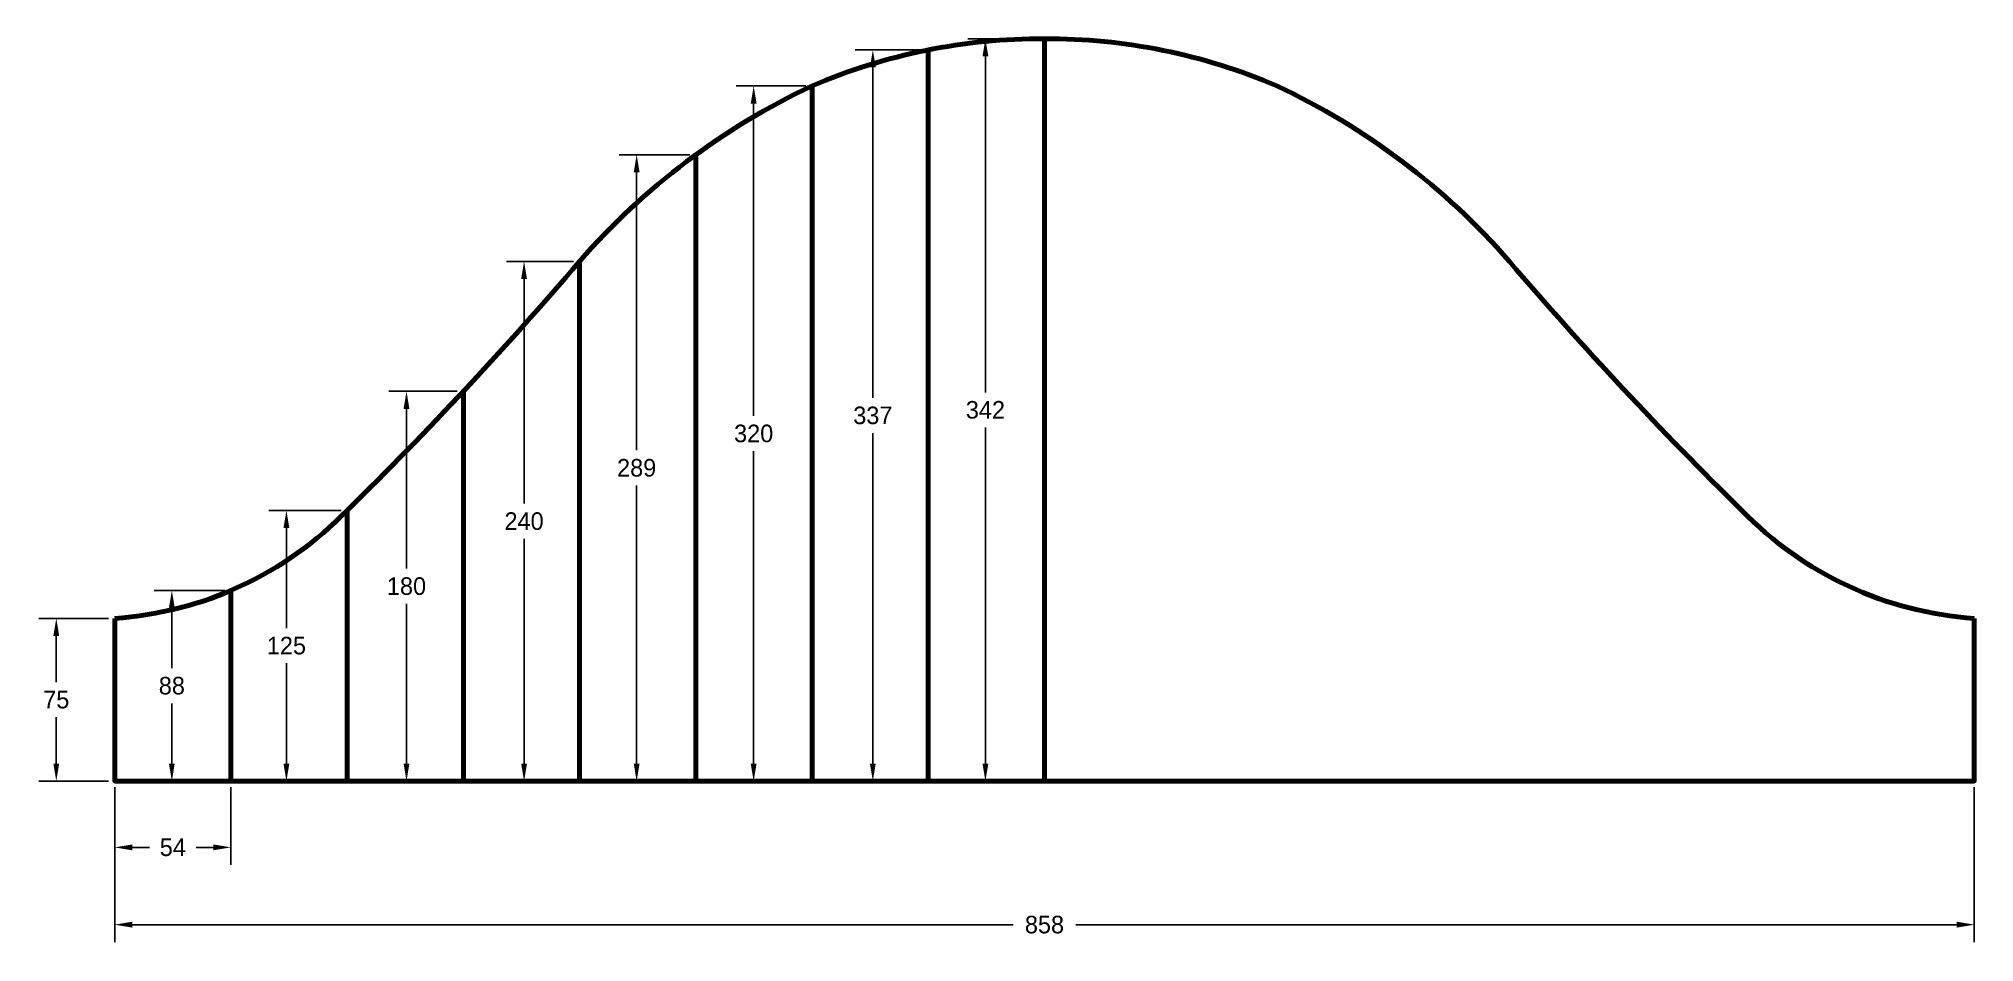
# Model space of a CAD drawing. Extents: x 823 to 1715, y 58 to 475.
import ezdxf

# ---------------------------------------------------------------- set-up
doc = ezdxf.new("R2010")
doc.units = 0
doc.header["$MEASUREMENT"] = 0
doc.dimstyles.get("Standard").update_dxf_attribs({"dimscale": 45, "dimtxt": 0.18, "dimasz": 0.18, "dimexe": 0.18, "dimexo": 0.0625, "dimgap": 0.09, "dimtad": 0, "dimtih": 1, "dimtoh": 1, "dimdec": 0, "dimzin": 0, "dimdsep": 46, "dimtxsty": 'Standard', "dimcen": 0.09, "dimadec": 0, "dimazin": 0, "dimtfac": 1, "dimtdec": 0, "dimtofl": 0, "dimtmove": 0, "dimatfit": 3, "dimfxl": 1, "dimtfillclr": 1, "dimtolj": 1, "dimtzin": 0, "dimarcsym": 0})

# ---------------------------------------------------------------- blocks, each defined once
blk = doc.blocks.new('*D4')
at = {"color": 0, "linetype": 'Continuous', "lineweight": -2, "transparency": 16777216}
for p, q in [((857.65, 129.81), (857.65, 93.98)), ((911.26, 129.81), (911.26, 93.98)), ((865.75, 102.08), (873.66, 102.08)), ((903.16, 102.08), (895.26, 102.08))]:
    blk.add_line(p, q, dxfattribs=at)
at = {"color": 0, "linetype": 'Continuous', "transparency": 16777216}
for points in [[(865.75, 103.43), (865.75, 100.73), (857.65, 102.08)], [(903.16, 103.43), (903.16, 100.73), (911.26, 102.08)]]:
    blk.add_solid(points, dxfattribs=at)
at = {"layer": 'Defpoints', "color": 0, "linetype": 'Continuous', "transparency": 16777216}
for p in [(857.65, 132.62), (911.26, 132.62), (911.26, 102.08)]:
    blk.add_point(p, dxfattribs=at)
at = {"color": 0, "linetype": 'Continuous', "transparency": 16777216, "insert": (884.46, 102.08), "char_height": 8.1, "attachment_point": 5}
blk.add_mtext('\\A1;54', dxfattribs=at)
blk = doc.blocks.new('*D5')
at = {"color": 0, "linetype": 'Continuous', "lineweight": -2, "transparency": 16777216}
for p, q in [((857.65, 129.81), (857.65, 58.35)), ((1715.31, 129.81), (1715.31, 58.35)), ((865.75, 66.45), (1272.02, 66.45)), ((1707.21, 66.45), (1300.95, 66.45))]:
    blk.add_line(p, q, dxfattribs=at)
at = {"color": 0, "linetype": 'Continuous', "transparency": 16777216}
for points in [[(865.75, 67.8), (865.75, 65.1), (857.65, 66.45)], [(1707.21, 67.8), (1707.21, 65.1), (1715.31, 66.45)]]:
    blk.add_solid(points, dxfattribs=at)
at = {"layer": 'Defpoints', "color": 0, "linetype": 'Continuous', "transparency": 16777216}
for p in [(857.65, 132.62), (1715.31, 132.62), (1715.31, 66.45)]:
    blk.add_point(p, dxfattribs=at)
at = {"color": 0, "linetype": 'Continuous', "transparency": 16777216, "insert": (1286.48, 66.45), "char_height": 8.1, "attachment_point": 5}
blk.add_mtext('\\A1;858', dxfattribs=at)
blk = doc.blocks.new('*D6')
at = {"color": 0, "linetype": 'Continuous', "lineweight": -2, "transparency": 16777216}
for p, q in [((854.84, 207.62), (822.62, 207.62)), ((830.72, 199.52), (830.72, 178.22)), ((830.72, 140.72), (830.72, 162.02)), ((854.84, 132.62), (822.62, 132.62))]:
    blk.add_line(p, q, dxfattribs=at)
at = {"color": 0, "linetype": 'Continuous', "transparency": 16777216}
for points in [[(829.37, 199.52), (832.07, 199.52), (830.72, 207.62)], [(829.37, 140.72), (832.07, 140.72), (830.72, 132.62)]]:
    blk.add_solid(points, dxfattribs=at)
at = {"layer": 'Defpoints', "color": 0, "linetype": 'Continuous', "transparency": 16777216}
for p in [(830.72, 207.62), (857.65, 207.62), (857.65, 132.62)]:
    blk.add_point(p, dxfattribs=at)
at = {"color": 0, "linetype": 'Continuous', "transparency": 16777216, "insert": (830.72, 170.12), "char_height": 8.1, "attachment_point": 5}
blk.add_mtext('\\A1;75', dxfattribs=at)
blk = doc.blocks.new('*D7')
at = {"color": 0, "linetype": 'Continuous', "lineweight": -2, "transparency": 16777216}
for p, q in [((908.45, 220.48), (875.92, 220.48)), ((884.02, 212.38), (884.02, 184.65)), ((884.02, 140.72), (884.02, 168.45)), ((908.45, 132.62), (875.92, 132.62))]:
    blk.add_line(p, q, dxfattribs=at)
at = {"color": 0, "linetype": 'Continuous', "transparency": 16777216}
for points in [[(882.67, 212.38), (885.37, 212.38), (884.02, 220.48)], [(882.67, 140.72), (885.37, 140.72), (884.02, 132.62)]]:
    blk.add_solid(points, dxfattribs=at)
at = {"layer": 'Defpoints', "color": 0, "linetype": 'Continuous', "transparency": 16777216}
for p in [(884.02, 220.48), (911.26, 220.48), (911.26, 132.62)]:
    blk.add_point(p, dxfattribs=at)
at = {"color": 0, "linetype": 'Continuous', "transparency": 16777216, "insert": (884.02, 176.55), "char_height": 8.1, "attachment_point": 5}
blk.add_mtext('\\A1;88', dxfattribs=at)
blk = doc.blocks.new('*D8')
at = {"color": 0, "linetype": 'Continuous', "lineweight": -2, "transparency": 16777216}
for p, q in [((962.05, 257.39), (928.76, 257.39)), ((936.86, 249.29), (936.86, 203.11)), ((936.86, 140.72), (936.86, 186.91)), ((962.05, 132.62), (928.76, 132.62))]:
    blk.add_line(p, q, dxfattribs=at)
at = {"color": 0, "linetype": 'Continuous', "transparency": 16777216}
for points in [[(935.51, 249.29), (938.21, 249.29), (936.86, 257.39)], [(935.51, 140.72), (938.21, 140.72), (936.86, 132.62)]]:
    blk.add_solid(points, dxfattribs=at)
at = {"layer": 'Defpoints', "color": 0, "linetype": 'Continuous', "transparency": 16777216}
for p in [(936.86, 257.39), (964.86, 257.39), (964.86, 132.62)]:
    blk.add_point(p, dxfattribs=at)
at = {"color": 0, "linetype": 'Continuous', "transparency": 16777216, "insert": (936.86, 195.01), "char_height": 8.1, "attachment_point": 5}
blk.add_mtext('\\A1;125', dxfattribs=at)
blk = doc.blocks.new('*D9')
at = {"color": 0, "linetype": 'Continuous', "lineweight": -2, "transparency": 16777216}
for p, q in [((1015.65, 312.25), (984.14, 312.25)), ((992.24, 304.15), (992.24, 230.53)), ((992.24, 140.72), (992.24, 214.33)), ((1015.65, 132.62), (984.14, 132.62))]:
    blk.add_line(p, q, dxfattribs=at)
at = {"color": 0, "linetype": 'Continuous', "transparency": 16777216}
for points in [[(990.89, 304.15), (993.59, 304.15), (992.24, 312.25)], [(990.89, 140.72), (993.59, 140.72), (992.24, 132.62)]]:
    blk.add_solid(points, dxfattribs=at)
at = {"layer": 'Defpoints', "color": 0, "linetype": 'Continuous', "transparency": 16777216}
for p in [(992.24, 312.25), (1018.47, 312.25), (1018.47, 132.62)]:
    blk.add_point(p, dxfattribs=at)
at = {"color": 0, "linetype": 'Continuous', "transparency": 16777216, "insert": (992.24, 222.43), "char_height": 8.1, "attachment_point": 5}
blk.add_mtext('\\A1;180', dxfattribs=at)
blk = doc.blocks.new('*D10')
at = {"color": 0, "linetype": 'Continuous', "lineweight": -2, "transparency": 16777216}
for p, q in [((1069.26, 372.14), (1038.37, 372.14)), ((1046.47, 364.04), (1046.47, 260.48)), ((1046.47, 140.72), (1046.47, 244.28)), ((1069.26, 132.62), (1038.37, 132.62))]:
    blk.add_line(p, q, dxfattribs=at)
at = {"color": 0, "linetype": 'Continuous', "transparency": 16777216}
for points in [[(1045.12, 364.04), (1047.82, 364.04), (1046.47, 372.14)], [(1045.12, 140.72), (1047.82, 140.72), (1046.47, 132.62)]]:
    blk.add_solid(points, dxfattribs=at)
at = {"layer": 'Defpoints', "color": 0, "linetype": 'Continuous', "transparency": 16777216}
for p in [(1046.47, 372.14), (1072.07, 372.14), (1072.07, 132.62)]:
    blk.add_point(p, dxfattribs=at)
at = {"color": 0, "linetype": 'Continuous', "transparency": 16777216, "insert": (1046.47, 252.38), "char_height": 8.1, "attachment_point": 5}
blk.add_mtext('\\A1;240', dxfattribs=at)
blk = doc.blocks.new('*D11')
at = {"color": 0, "linetype": 'Continuous', "lineweight": -2, "transparency": 16777216}
for p, q in [((1122.86, 421.29), (1090.29, 421.29)), ((1098.39, 413.19), (1098.39, 285.06)), ((1098.39, 140.72), (1098.39, 268.86)), ((1122.86, 132.62), (1090.29, 132.62))]:
    blk.add_line(p, q, dxfattribs=at)
at = {"color": 0, "linetype": 'Continuous', "transparency": 16777216}
for points in [[(1097.04, 413.19), (1099.74, 413.19), (1098.39, 421.29)], [(1097.04, 140.72), (1099.74, 140.72), (1098.39, 132.62)]]:
    blk.add_solid(points, dxfattribs=at)
at = {"layer": 'Defpoints', "color": 0, "linetype": 'Continuous', "transparency": 16777216}
for p in [(1098.39, 421.29), (1125.67, 421.29), (1125.67, 132.62)]:
    blk.add_point(p, dxfattribs=at)
at = {"color": 0, "linetype": 'Continuous', "transparency": 16777216, "insert": (1098.39, 276.96), "char_height": 8.1, "attachment_point": 5}
blk.add_mtext('\\A1;289', dxfattribs=at)
blk = doc.blocks.new('*D12')
at = {"color": 0, "linetype": 'Continuous', "lineweight": -2, "transparency": 16777216}
for p, q in [((1176.46, 452.97), (1144.25, 452.97)), ((1152.35, 444.87), (1152.35, 300.89)), ((1152.35, 140.72), (1152.35, 284.69)), ((1176.46, 132.62), (1144.25, 132.62))]:
    blk.add_line(p, q, dxfattribs=at)
at = {"color": 0, "linetype": 'Continuous', "transparency": 16777216}
for points in [[(1151, 444.87), (1153.7, 444.87), (1152.35, 452.97)], [(1151, 140.72), (1153.7, 140.72), (1152.35, 132.62)]]:
    blk.add_solid(points, dxfattribs=at)
at = {"layer": 'Defpoints', "color": 0, "linetype": 'Continuous', "transparency": 16777216}
for p in [(1152.35, 452.97), (1179.28, 452.97), (1179.28, 132.62)]:
    blk.add_point(p, dxfattribs=at)
at = {"color": 0, "linetype": 'Continuous', "transparency": 16777216, "insert": (1152.35, 292.79), "char_height": 8.1, "attachment_point": 5}
blk.add_mtext('\\A1;320', dxfattribs=at)
blk = doc.blocks.new('*D13')
at = {"color": 0, "linetype": 'Continuous', "lineweight": -2, "transparency": 16777216}
for p, q in [((1230.07, 469.61), (1199.22, 469.61)), ((1207.32, 461.51), (1207.32, 309.21)), ((1207.32, 140.72), (1207.32, 293.01)), ((1230.07, 132.62), (1199.22, 132.62))]:
    blk.add_line(p, q, dxfattribs=at)
at = {"color": 0, "linetype": 'Continuous', "transparency": 16777216}
for points in [[(1205.97, 461.51), (1208.67, 461.51), (1207.32, 469.61)], [(1205.97, 140.72), (1208.67, 140.72), (1207.32, 132.62)]]:
    blk.add_solid(points, dxfattribs=at)
at = {"layer": 'Defpoints', "color": 0, "linetype": 'Continuous', "transparency": 16777216}
for p in [(1207.32, 469.61), (1232.88, 469.61), (1232.88, 132.62)]:
    blk.add_point(p, dxfattribs=at)
at = {"color": 0, "linetype": 'Continuous', "transparency": 16777216, "insert": (1207.32, 301.11), "char_height": 8.1, "attachment_point": 5}
blk.add_mtext('\\A1;337', dxfattribs=at)
blk = doc.blocks.new('*D14')
at = {"color": 0, "linetype": 'Continuous', "lineweight": -2, "transparency": 16777216}
for p, q in [((1283.67, 474.72), (1251.14, 474.72)), ((1259.24, 466.62), (1259.24, 311.77)), ((1259.24, 140.72), (1259.24, 295.57)), ((1283.67, 132.62), (1251.14, 132.62))]:
    blk.add_line(p, q, dxfattribs=at)
at = {"color": 0, "linetype": 'Continuous', "transparency": 16777216}
for points in [[(1257.89, 466.62), (1260.59, 466.62), (1259.24, 474.72)], [(1257.89, 140.72), (1260.59, 140.72), (1259.24, 132.62)]]:
    blk.add_solid(points, dxfattribs=at)
at = {"layer": 'Defpoints', "color": 0, "linetype": 'Continuous', "transparency": 16777216}
for p in [(1259.24, 474.72), (1286.48, 474.72), (1286.48, 132.62)]:
    blk.add_point(p, dxfattribs=at)
at = {"color": 0, "linetype": 'Continuous', "transparency": 16777216, "insert": (1259.24, 303.67), "char_height": 8.1, "attachment_point": 5}
blk.add_mtext('\\A1;342', dxfattribs=at)

msp = doc.modelspace()

# ---------------------------------------------------------------- linework, layer by layer
at = {"color": 18, "lineweight": 70, "true_color": 0x000000}
for p, q in [((1286.48, 132.62), (1286.48, 474.72)), ((1232.88, 132.62), (1232.88, 469.61)), ((1179.28, 132.62), (1179.28, 452.97)), ((1125.67, 132.62), (1125.67, 421.29)), ((1072.07, 132.62), (1072.07, 372.14)), ((1018.47, 132.62), (1018.47, 312.25)), ((964.86, 132.62), (964.86, 257.39)), ((911.26, 132.62), (911.26, 220.48))]:
    msp.add_line(p, q, dxfattribs=at)
at = {"color": 18, "true_color": 0x000000}
msp.add_line((857.65, 132.62), (857.65, 207.62), dxfattribs=at)
at = {"color": 18, "linetype": 'Continuous', "lineweight": 70, "true_color": 0x000000}
for points in [[(857.65, 207.62), (857.65, 132.62), (1286.48, 132.62)], [(1286.48, 132.62), (1715.31, 132.62), (1715.31, 207.62)]]:
    msp.add_lwpolyline(points, dxfattribs=at)
for centre, radius, start, end in [((1284.99, 207.1), 267.62, 89.67971, 113.26583), ((1287.98, 207.1), 267.62, 66.73417, 90.32029), ((1316.74, 159.13), 324.4, 115.07172, 138.95806), ((1256.22, 159.13), 324.4, 41.04194, 64.92828), ((-290.95, 1538.19), 1793.74, 314.43585, 319.4534), ((2863.92, 1538.19), 1793.74, 220.5466, 225.56415), ((846.66, 371.65), 164.4, 273.83627, 315.97262), ((1726.31, 371.65), 164.4, 224.02738, 266.16373)]:
    msp.add_arc(centre, radius, start, end, dxfattribs=at)

# ---------------------------------------------------------------- dimensions: what is measured, and where the dimension line sits
at = {"color": 18, "linetype": 'Continuous', "true_color": 0x000000}
for p1, p2, distance, picture, middle in [((1286.48, 132.62), (1286.48, 474.72), 27.24, '*D14', (1259.24, 303.67)), ((1232.88, 132.62), (1232.88, 469.61), 25.56, '*D13', (1207.32, 301.11)), ((1179.28, 132.62), (1179.28, 452.97), 26.93, '*D12', (1152.35, 292.79)), ((1125.67, 132.62), (1125.67, 421.29), 27.28, '*D11', (1098.39, 276.96)), ((1072.07, 132.62), (1072.07, 372.14), 25.6, '*D10', (1046.47, 252.38)), ((1018.47, 132.62), (1018.47, 312.25), 26.22, '*D9', (992.24, 222.43)), ((964.86, 132.62), (964.86, 257.39), 28, '*D8', (936.86, 195.01)), ((911.26, 132.62), (911.26, 220.48), 27.24, '*D7', (884.02, 176.55)), ((857.65, 132.62), (857.65, 207.62), 26.94, '*D6', (830.72, 170.12)), ((857.65, 132.62), (911.26, 132.62), -30.54, '*D4', (884.46, 102.08)), ((857.65, 132.62), (1715.31, 132.62), -66.17, '*D5', (1286.48, 66.45))]:
    dim = msp.add_aligned_dim(p1=p1, p2=p2, distance=distance, dimstyle='Standard', dxfattribs=at)
    dim.commit()
    dim.dimension.update_dxf_attribs({"geometry": picture, "text_midpoint": middle})

doc.saveas('drawing.dxf')
